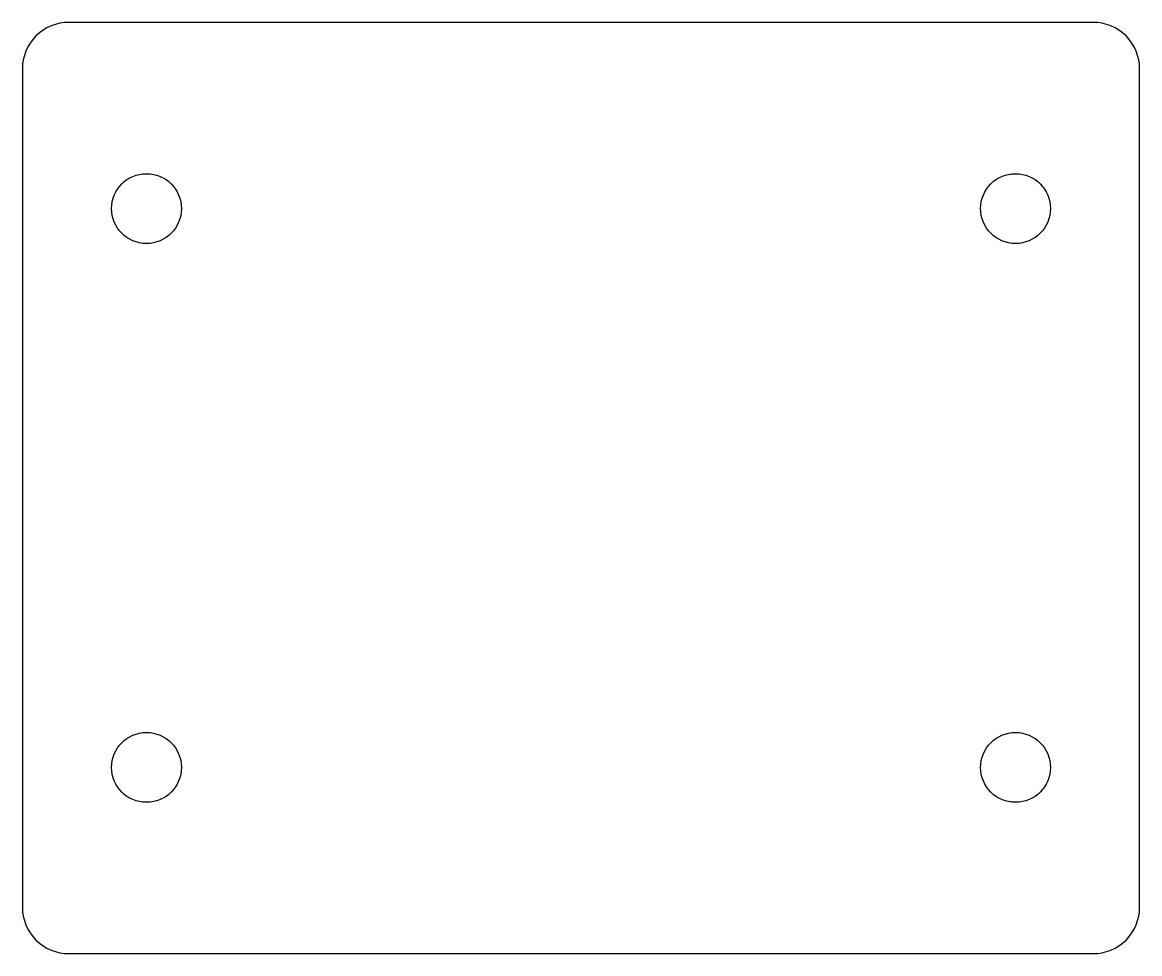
# Model space of a CAD drawing. Header units: millimetres. Extents: x -36 to 36, y -30 to 30.
import ezdxf

# ---------------------------------------------------------------- set-up
doc = ezdxf.new("R2010")
doc.units = ezdxf.units.MM
doc.layers.add('CUT_ADAPTER_M4', color=7, linetype='Continuous')
doc.layers.add('CUT_OUTLINE', color=7, linetype='Continuous')

msp = doc.modelspace()

# ---------------------------------------------------------------- linework, layer by layer
at = {"layer": 'CUT_ADAPTER_M4'}
for centre in [(-28, 18), (28, 18), (-28, -18), (28, -18)]:
    msp.add_circle(centre, 2.25, dxfattribs=at)
at = {"layer": 'CUT_OUTLINE'}
msp.add_lwpolyline([(-33, -30), (33, -30, 0.414214), (36, -27), (36, 27, 0.414214), (33, 30), (-33, 30, 0.414214), (-36, 27), (-36, -27, 0.414214)], format="xyb", close=True, dxfattribs=at)

doc.saveas('drawing.dxf')
